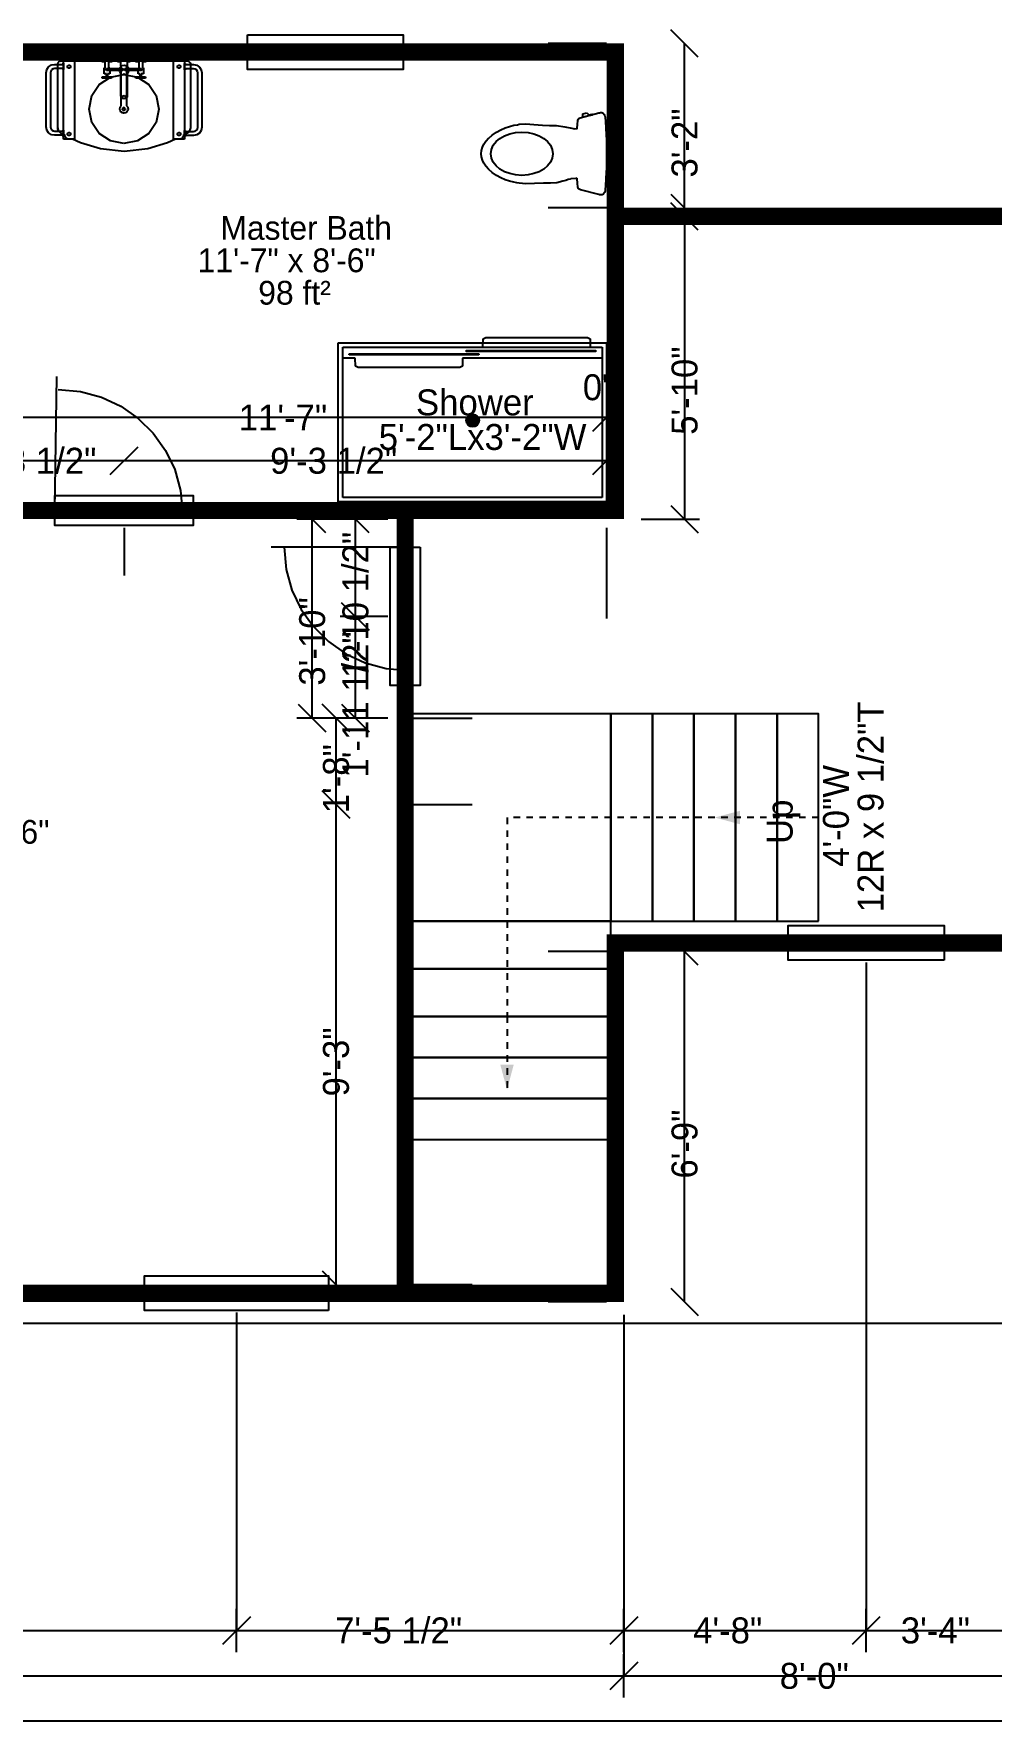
# Model space of a CAD drawing. Header units: inches. Extents: x -657 to 347, y -283 to 352.
# Drawn here: x -407.4 to -186.1, y -278 to 112.2 of the extents above; entities that cross this region are included whole.
import ezdxf

# ---------------------------------------------------------------- set-up
doc = ezdxf.new("R2010")
doc.units = ezdxf.units.IN
doc.header["$LTSCALE"] = 12
doc.header["$MEASUREMENT"] = 0
doc.linetypes.add('DOT', pattern=[0.25, 0.125, -0.125, 0])
doc.layers.add('Punch Layer 1', color=7, linetype='Continuous')

msp = doc.modelspace()

# ---------------------------------------------------------------- linework, layer by layer
at = {"layer": 'Punch Layer 1', "color": 7, "linetype": 'Continuous', "const_width": 4}
for points in [[(-175, -98), (152, -98), (152, -82), (248, -82), (248, 130), (168, 130), (168, 253), (-108, 253), (-108, 70), (-164.7, 70), (-272.99, 70), (-272.99, 107.99), (-558, 107.99), (-558, -179), (-272.99, -179), (-272.99, -98), (-175, -98)], [(-272.99, 70), (-272.99, 2), (-416, 2), (-416, 105.99)], [(-274.99, 21), (-274.99, 21)], [(-321.54, -46), (-321.54, 0)], [(-321.54, -46), (-321.54, -66)], [(-321.54, -66), (-321.54, -177)]]:
    msp.add_lwpolyline(points, dxfattribs=at)
at = {"layer": 'Punch Layer 1', "color": 7, "linetype": 'Continuous'}
for points in [[(-253.8, 106.81), (-260.17, 113.18)], [(-274.99, 109.99), (-288.49, 109.99)], [(-256.99, 72), (-256.99, 109.99)], [(-401.8, 105.3), (-401.71, 105.56)], [(-401.71, 105.56), (-401.57, 105.78)], [(-401.57, 105.78), (-401.34, 105.93)], [(-401.34, 105.93), (-401.11, 105.99)], [(-401.11, 105.99), (-386.48, 105.99)], [(-400.59, 105.41), (-400.48, 105.41)], [(-400.59, 105.17), (-400.59, 105.41)], [(-400.48, 105.99), (-397.94, 105.99)], [(-400.48, 87.89), (-400.48, 105.99)], [(-400.48, 105.41), (-400.48, 103.97)], [(-397.94, 105.99), (-397.94, 87.89)], [(-391.66, 105.72), (-391.66, 105.96)], [(-391.66, 105.96), (-389.22, 105.96)], [(-390.83, 105.72), (-391.66, 105.72)], [(-390.83, 104.4), (-390.83, 105.72)], [(-390.08, 105.72), (-390.08, 104.4)], [(-389.22, 105.72), (-390.08, 105.72)], [(-389.22, 105.96), (-389.22, 105.72)], [(-388.01, 105.75), (-388.01, 105.99)], [(-388.01, 105.99), (-385.08, 105.99)], [(-387.28, 105.75), (-388.01, 105.75)], [(-387.28, 104.79), (-387.28, 105.75)], [(-386.48, 105.99), (-386.48, 105.98)], [(-386.48, 105.98), (-386.47, 105.98)], [(-386.47, 105.98), (-386.47, 105.99)], [(-386.47, 105.99), (-372.13, 105.99)], [(-385.82, 105.75), (-385.82, 104.79)], [(-385.08, 105.75), (-385.82, 105.75)], [(-385.08, 105.99), (-385.08, 105.75)], [(-383.84, 105.72), (-383.84, 105.96)], [(-383.84, 105.96), (-381.4, 105.96)], [(-383.01, 105.72), (-383.84, 105.72)], [(-383.01, 104.4), (-383.01, 105.72)], [(-382.26, 105.72), (-382.26, 104.4)], [(-381.4, 105.72), (-382.26, 105.72)], [(-381.4, 105.96), (-381.4, 105.72)], [(-375.06, 105.99), (-372.52, 105.99)], [(-375.06, 87.89), (-375.06, 105.99)], [(-372.52, 105.99), (-372.52, 87.89)], [(-372.13, 105.99), (-372.05, 105.98)], [(-372.05, 105.98), (-371.86, 105.95)], [(-371.86, 105.95), (-371.61, 105.87)], [(-371.61, 105.87), (-371.4, 105.7)], [(-371.4, 105.7), (-371.25, 105.5)], [(-371.25, 105.5), (-371.17, 105.27)], [(-404.5, 103.24), (-404.35, 103.98)], [(-404.5, 90.69), (-404.5, 103.24)], [(-404.35, 103.98), (-403.93, 104.61)], [(-403.93, 104.61), (-403.29, 105.03)], [(-403.46, 103.61), (-403.52, 103.24)], [(-403.52, 103.24), (-403.52, 90.69)], [(-403.25, 103.93), (-403.46, 103.61)], [(-403.29, 105.03), (-402.55, 105.17)], [(-402.92, 104.14), (-403.25, 103.93)], [(-402.55, 104.21), (-402.92, 104.14)], [(-402.55, 105.17), (-400.59, 105.17)], [(-400.59, 104.21), (-402.55, 104.21)], [(-401.83, 105.11), (-401.8, 105.3)], [(-401.83, 90.47), (-401.83, 105.11)], [(-400.59, 103.97), (-400.59, 104.21)], [(-400.48, 103.97), (-400.59, 103.97)], [(-399.58, 104.64), (-399.55, 104.79)], [(-399.55, 104.5), (-399.58, 104.64)], [(-399.55, 104.79), (-399.52, 104.82)], [(-399.48, 104.39), (-399.55, 104.5)], [(-399.52, 104.82), (-399.48, 104.9)], [(-399.48, 104.9), (-399.43, 104.93)], [(-399.35, 104.3), (-399.48, 104.39)], [(-399.43, 104.93), (-399.35, 104.98)], [(-399.35, 104.98), (-399.21, 105.01)], [(-399.22, 104.27), (-399.35, 104.3)], [(-399.08, 104.3), (-399.22, 104.27)], [(-399.21, 105.01), (-399.08, 104.98)], [(-399.08, 104.98), (-398.96, 104.9)], [(-398.96, 104.39), (-399.08, 104.3)], [(-398.96, 104.9), (-398.88, 104.79)], [(-398.88, 104.5), (-398.96, 104.39)], [(-398.88, 104.79), (-398.85, 104.64)], [(-398.85, 104.64), (-398.88, 104.5)], [(-392.22, 100.47), (-389.66, 102.18)], [(-391.57, 101.94), (-391.57, 102.31)], [(-391.57, 102.31), (-390.59, 102.31)], [(-389.4, 101.94), (-391.57, 101.94)], [(-391.08, 102.95), (-391.08, 104.4)], [(-391.08, 104.4), (-390.83, 104.4)], [(-390.59, 102.95), (-391.08, 102.95)], [(-390.7, 103.97), (-390.69, 104.06)], [(-390.69, 103.87), (-390.7, 103.97)], [(-390.69, 104.06), (-390.62, 104.14)], [(-390.56, 103.74), (-390.69, 103.87)], [(-390.62, 104.14), (-390.56, 104.19)], [(-390.59, 102.31), (-390.59, 102.95)], [(-390.56, 104.19), (-390.46, 104.21)], [(-390.46, 103.73), (-390.56, 103.74)], [(-390.46, 104.21), (-388.15, 104.21)], [(-388.15, 103.73), (-390.46, 103.73)], [(-389.82, 102.95), (-390.34, 102.95)], [(-390.34, 102.95), (-390.34, 102.31)], [(-390.34, 102.31), (-389.4, 102.31)], [(-390.08, 104.4), (-389.82, 104.4)], [(-389.82, 104.4), (-389.82, 102.95)], [(-389.66, 102.18), (-386.52, 102.81)], [(-389.4, 102.31), (-389.4, 101.94)], [(-388.15, 104.21), (-388.15, 103.73)], [(-388.13, 104.21), (-386.91, 104.21)], [(-388.13, 103.73), (-388.13, 104.21)], [(-386.91, 103.73), (-388.13, 103.73)], [(-387.59, 103.92), (-387.51, 104.34)], [(-387.51, 103.5), (-387.59, 103.92)], [(-387.51, 104.34), (-387.27, 104.69)], [(-387.27, 103.15), (-387.51, 103.5)], [(-387.15, 104.79), (-387.28, 104.79)], [(-387.27, 104.69), (-386.92, 104.92)], [(-387.23, 103.12), (-387.27, 103.15)], [(-387.23, 97.9), (-387.23, 103.12)], [(-387.15, 95.58), (-387.15, 104.79)], [(-386.92, 104.92), (-386.5, 105)], [(-386.91, 104.21), (-386.81, 104.19)], [(-386.81, 103.74), (-386.91, 103.73)], [(-386.81, 104.19), (-386.74, 104.14)], [(-386.68, 103.87), (-386.81, 103.74)], [(-386.74, 104.14), (-386.68, 104.06)], [(-386.68, 104.06), (-386.66, 103.97)], [(-386.66, 103.97), (-386.68, 103.87)], [(-386.63, 102.95), (-386.47, 102.95)], [(-386.63, 102.9), (-386.63, 102.95)], [(-386.47, 102.9), (-386.63, 102.9)], [(-386.53, 102.95), (-386.39, 102.95)], [(-386.53, 102.9), (-386.53, 102.95)], [(-386.39, 102.9), (-386.53, 102.9)], [(-386.52, 102.81), (-383.37, 102.18)], [(-386.5, 105), (-386.06, 104.92)], [(-386.47, 102.95), (-386.47, 102.9)], [(-386.43, 103.95), (-386.42, 104.05)], [(-386.42, 103.85), (-386.43, 103.95)], [(-386.42, 104.05), (-386.35, 104.13)], [(-386.29, 103.73), (-386.42, 103.85)], [(-386.39, 102.95), (-386.39, 102.9)], [(-386.35, 104.13), (-386.29, 104.18)], [(-386.29, 104.18), (-386.19, 104.19)], [(-386.19, 103.71), (-386.29, 103.73)], [(-386.19, 104.19), (-382.64, 104.19)], [(-382.64, 103.71), (-386.19, 103.71)], [(-386.06, 104.92), (-385.72, 104.69)], [(-385.82, 104.79), (-385.93, 104.79)], [(-385.93, 104.79), (-385.93, 95.6)], [(-385.72, 103.15), (-385.77, 103.11)], [(-385.77, 103.11), (-385.77, 97.9)], [(-385.72, 104.69), (-385.47, 104.34)], [(-385.47, 103.5), (-385.72, 103.15)], [(-385.47, 104.34), (-385.39, 103.92)], [(-385.39, 103.92), (-385.47, 103.5)], [(-383.75, 101.94), (-383.75, 102.31)], [(-383.75, 102.31), (-382.77, 102.31)], [(-381.58, 101.94), (-383.75, 101.94)], [(-383.37, 102.18), (-380.81, 100.47)], [(-383.26, 102.95), (-383.26, 104.4)], [(-383.26, 104.4), (-383.01, 104.4)], [(-382.77, 102.95), (-383.26, 102.95)], [(-382.77, 102.31), (-382.77, 102.95)], [(-382.64, 104.19), (-382.54, 104.18)], [(-382.54, 103.73), (-382.64, 103.71)], [(-382.54, 104.18), (-382.48, 104.13)], [(-382.41, 103.85), (-382.54, 103.73)], [(-382, 102.95), (-382.53, 102.95)], [(-382.53, 102.95), (-382.53, 102.31)], [(-382.53, 102.31), (-381.58, 102.31)], [(-382.48, 104.13), (-382.41, 104.05)], [(-382.41, 104.05), (-382.4, 103.95)], [(-382.4, 103.95), (-382.41, 103.85)], [(-382.26, 104.4), (-382, 104.4)], [(-382, 104.4), (-382, 102.95)], [(-381.58, 102.31), (-381.58, 101.94)], [(-374.17, 104.64), (-374.14, 104.79)], [(-374.14, 104.5), (-374.17, 104.64)], [(-374.14, 104.79), (-374.11, 104.82)], [(-374.07, 104.39), (-374.14, 104.5)], [(-374.11, 104.82), (-374.07, 104.9)], [(-374.07, 104.9), (-374.02, 104.93)], [(-373.94, 104.3), (-374.07, 104.39)], [(-374.02, 104.93), (-373.94, 104.98)], [(-373.94, 104.98), (-373.79, 105.01)], [(-373.81, 104.27), (-373.94, 104.3)], [(-373.66, 104.3), (-373.81, 104.27)], [(-373.79, 105.01), (-373.66, 104.98)], [(-373.66, 104.98), (-373.53, 104.9)], [(-373.55, 104.39), (-373.66, 104.3)], [(-373.54, 104.4), (-373.55, 104.39)], [(-373.53, 104.4), (-373.54, 104.4)], [(-373.53, 104.9), (-373.47, 104.79)], [(-373.51, 104.43), (-373.53, 104.4)], [(-373.47, 104.5), (-373.51, 104.43)], [(-373.47, 104.79), (-373.44, 104.64)], [(-373.44, 104.64), (-373.47, 104.5)], [(-372.54, 103.9), (-372.54, 105.35)], [(-372.54, 105.35), (-372.41, 105.35)], [(-372.41, 103.9), (-372.54, 103.9)], [(-372.41, 105.35), (-372.41, 105.11)], [(-372.41, 105.11), (-370.45, 105.11)], [(-370.45, 104.14), (-372.41, 104.14)], [(-372.41, 104.14), (-372.41, 103.9)], [(-371.17, 105.27), (-371.16, 105.09)], [(-371.16, 105.09), (-371.16, 90.53)], [(-370.45, 105.11), (-369.71, 104.96)], [(-370.08, 104.08), (-370.45, 104.14)], [(-369.75, 103.87), (-370.08, 104.08)], [(-369.54, 103.55), (-369.75, 103.87)], [(-369.71, 104.96), (-369.07, 104.55)], [(-369.48, 103.18), (-369.54, 103.55)], [(-369.48, 90.63), (-369.48, 103.18)], [(-369.07, 104.55), (-368.65, 103.92)], [(-368.65, 103.92), (-368.5, 103.18)], [(-368.5, 103.18), (-368.5, 90.63)], [(-394.58, 94.84), (-393.94, 97.93)], [(-393.94, 97.93), (-392.22, 100.47)], [(-387.17, 97.61), (-387.23, 97.9)], [(-387, 97.39), (-387.17, 97.61)], [(-386.99, 97.59), (-386.94, 97.72)], [(-386.94, 97.47), (-386.99, 97.59)], [(-386.94, 97.72), (-386.84, 97.84)], [(-386.84, 97.84), (-386.68, 97.9)], [(-386.68, 97.9), (-386.5, 97.93)], [(-386.5, 97.93), (-386.3, 97.9)], [(-386.3, 97.9), (-386.14, 97.84)], [(-386.14, 97.84), (-386.04, 97.72)], [(-386.04, 97.72), (-386.01, 97.59)], [(-386.01, 97.59), (-386.04, 97.47)], [(-385.82, 97.61), (-385.98, 97.39)], [(-385.77, 97.9), (-385.82, 97.61)], [(-380.81, 100.47), (-379.09, 97.93)], [(-379.09, 97.93), (-378.45, 94.84)], [(-393.94, 91.74), (-394.58, 94.84)], [(-387.51, 94.84), (-387.43, 95.23)], [(-387.43, 94.47), (-387.51, 94.84)], [(-387.43, 95.23), (-387.22, 95.53)], [(-387.35, 94.36), (-387.43, 94.47)], [(-387.22, 94.15), (-387.35, 94.36)], [(-387.22, 95.53), (-387.15, 95.58)], [(-386.89, 93.94), (-387.22, 94.15)], [(-386.78, 97.24), (-387, 97.39)], [(-386.96, 94.76), (-386.96, 94.89)], [(-386.96, 94.89), (-386.6, 94.89)], [(-386.6, 94.76), (-386.96, 94.76)], [(-386.84, 97.35), (-386.94, 97.47)], [(-386.6, 93.89), (-386.89, 93.94)], [(-386.68, 97.27), (-386.84, 97.35)], [(-386.5, 97.18), (-386.78, 97.24)], [(-386.5, 97.26), (-386.68, 97.27)], [(-386.6, 95.23), (-386.47, 95.23)], [(-386.6, 94.89), (-386.6, 95.23)], [(-386.6, 94.41), (-386.6, 94.76)], [(-386.47, 94.41), (-386.6, 94.41)], [(-386.53, 93.88), (-386.6, 93.89)], [(-386.52, 93.88), (-386.53, 93.88)], [(-386.53, 93.88), (-386.53, 93.88)], [(-386.14, 93.94), (-386.52, 93.88)], [(-386.3, 97.27), (-386.5, 97.26)], [(-386.21, 97.24), (-386.5, 97.18)], [(-386.47, 95.23), (-386.47, 94.89)], [(-386.47, 94.89), (-386.13, 94.89)], [(-386.13, 94.76), (-386.47, 94.76)], [(-386.47, 94.76), (-386.47, 94.41)], [(-386.14, 97.35), (-386.3, 97.27)], [(-385.98, 97.39), (-386.21, 97.24)], [(-386.04, 97.47), (-386.14, 97.35)], [(-385.83, 94.15), (-386.14, 93.94)], [(-386.13, 94.89), (-386.13, 94.76)], [(-385.93, 95.6), (-385.83, 95.53)], [(-385.83, 95.53), (-385.62, 95.23)], [(-385.62, 94.46), (-385.83, 94.15)], [(-385.62, 95.23), (-385.61, 95.16)], [(-385.54, 94.84), (-385.62, 94.46)], [(-385.61, 95.16), (-385.54, 94.84)], [(-378.45, 94.84), (-379.09, 91.74)], [(-281.1, 92.83), (-276.75, 93.92)], [(-280.45, 93.76), (-279.54, 93.98)], [(-280.45, 92.93), (-280.45, 93.76)], [(-279.54, 93.98), (-279.12, 93.46)], [(-279.12, 93.46), (-278.31, 93.66)], [(-278.31, 93.66), (-278.21, 93.68)], [(-278.21, 93.68), (-278.16, 93.69)], [(-278.16, 93.69), (-278.16, 93.48)], [(-276.75, 93.92), (-276.65, 93.95)], [(-276.65, 93.95), (-276.4, 94)], [(-276.4, 94), (-276.06, 94)], [(-276.06, 94), (-275.76, 93.87)], [(-275.76, 93.87), (-275.52, 93.58)], [(-404.35, 89.95), (-404.5, 90.69)], [(-403.93, 89.32), (-404.35, 89.95)], [(-403.52, 90.69), (-403.46, 90.32)], [(-403.46, 90.32), (-403.25, 90.01)], [(-403.25, 90.01), (-402.92, 89.81)], [(-402.92, 89.81), (-402.55, 89.73)], [(-401.8, 90.27), (-401.83, 90.47)], [(-401.83, 90.47), (-401.8, 90.29)], [(-401.8, 90.27), (-401.83, 90.47)], [(-401.8, 90.29), (-401.71, 90.01)], [(-401.71, 90.01), (-401.8, 90.27)], [(-401.71, 90.01), (-401.8, 90.27)], [(-401.55, 89.74), (-401.71, 90.01)], [(-400.59, 89.73), (-400.59, 89.97)], [(-400.59, 89.97), (-400.48, 89.97)], [(-400.48, 89.97), (-400.48, 88.52)], [(-392.22, 89.21), (-393.94, 91.74)], [(-379.09, 91.74), (-380.81, 89.21)], [(-372.54, 88.45), (-372.54, 89.9)], [(-372.54, 89.9), (-372.41, 89.9)], [(-372.41, 89.9), (-372.41, 89.66)], [(-371.29, 90.01), (-371.43, 89.74)], [(-371.2, 90.27), (-371.29, 90.01)], [(-371.17, 90.47), (-371.2, 90.27)], [(-371.16, 90.53), (-371.17, 90.47)], [(-370.08, 89.74), (-369.75, 89.95)], [(-369.75, 89.95), (-369.54, 90.26)], [(-369.54, 90.26), (-369.48, 90.63)], [(-368.65, 89.89), (-369.07, 89.26)], [(-368.5, 90.63), (-368.65, 89.89)], [(-300.44, 89.47), (-299.41, 90.05)], [(-299.41, 90.05), (-298.42, 90.49)], [(-298.42, 90.49), (-297.45, 90.82)], [(-297.45, 90.82), (-296.42, 91.08)], [(-296.42, 91.08), (-295.61, 91.2)], [(-295.61, 91.2), (-295.23, 91.3)], [(-295.23, 91.3), (-293.69, 91.42)], [(-293.69, 91.42), (-291.79, 91.27)], [(-291.79, 91.27), (-289.84, 91.08)], [(-289.84, 91.08), (-288.22, 91.06)], [(-288.22, 91.06), (-286.56, 91.03)], [(-286.56, 91.03), (-284.63, 90.75)], [(-284.63, 90.75), (-283.03, 90.44)], [(-283.03, 90.44), (-282.4, 90.29)], [(-282.4, 90.29), (-282.36, 90.3)], [(-282.36, 90.3), (-281.82, 90.22)], [(-281.82, 90.22), (-281.74, 91.4)], [(-281.74, 91.4), (-281.67, 92)], [(-281.67, 92.07), (-281.64, 92.2)], [(-281.67, 92), (-281.67, 92.07)], [(-281.64, 92.2), (-281.57, 92.38)], [(-281.57, 92.38), (-281.49, 92.54)], [(-281.49, 92.54), (-281.35, 92.68)], [(-281.35, 92.68), (-281.24, 92.77)], [(-281.24, 92.77), (-281.1, 92.83)], [(-279.12, 93.25), (-280.45, 92.93)], [(-278.3, 93.45), (-279.12, 93.25)], [(-278.21, 93.48), (-278.3, 93.45)], [(-278.16, 93.48), (-278.21, 93.48)], [(-275.52, 93.58), (-275.39, 93.24)], [(-275.39, 93.24), (-275.34, 92.94)], [(-275.34, 92.94), (-275.32, 92.81)], [(-275.32, 92.81), (-275.27, 92.13)], [(-275.27, 92.13), (-275.15, 90.3)], [(-275.15, 90.3), (-275.04, 87.63)], [(-403.29, 88.9), (-403.93, 89.32)], [(-402.55, 88.76), (-403.29, 88.9)], [(-402.55, 89.73), (-400.59, 89.73)], [(-400.59, 88.76), (-402.55, 88.76)], [(-401.34, 89.47), (-401.55, 89.74)], [(-401.11, 89.27), (-401.34, 89.47)], [(-400.93, 89.13), (-401.11, 89.27)], [(-400.85, 89.08), (-400.93, 89.13)], [(-400.11, 88.68), (-400.85, 89.08)], [(-400.59, 88.52), (-400.59, 88.76)], [(-400.48, 88.52), (-400.59, 88.52)], [(-397.94, 87.89), (-400.48, 87.89)], [(-400.09, 88.57), (-400.11, 88.68)], [(-400, 88.33), (-400.09, 88.57)], [(-399.84, 88.1), (-400, 88.33)], [(-399.63, 87.96), (-399.84, 88.1)], [(-399.4, 87.89), (-399.63, 87.96)], [(-399.58, 89.05), (-399.55, 89.19)], [(-399.55, 88.9), (-399.58, 89.05)], [(-399.55, 89.19), (-399.52, 89.23)], [(-399.48, 88.79), (-399.55, 88.9)], [(-399.52, 89.23), (-399.48, 89.31)], [(-399.48, 89.31), (-399.43, 89.33)], [(-399.35, 88.71), (-399.48, 88.79)], [(-399.43, 89.33), (-399.35, 89.39)], [(-399.22, 87.87), (-399.4, 87.89)], [(-399.35, 89.39), (-399.21, 89.42)], [(-399.22, 88.68), (-399.35, 88.71)], [(-399.08, 88.71), (-399.22, 88.68)], [(-398.4, 87.87), (-399.22, 87.87)], [(-399.21, 89.42), (-399.08, 89.39)], [(-399.08, 89.39), (-398.96, 89.31)], [(-398.96, 88.79), (-399.08, 88.71)], [(-398.96, 89.31), (-398.88, 89.19)], [(-398.88, 88.9), (-398.96, 88.79)], [(-398.88, 89.19), (-398.85, 89.05)], [(-398.85, 89.05), (-398.88, 88.9)], [(-396.55, 87.04), (-398.4, 87.87)], [(-391.97, 85.64), (-396.55, 87.04)], [(-389.66, 87.5), (-392.22, 89.21)], [(-386.52, 86.88), (-389.66, 87.5)], [(-383.37, 87.5), (-386.52, 86.88)], [(-380.81, 89.21), (-383.37, 87.5)], [(-376.45, 87.04), (-381.01, 85.64)], [(-374.59, 87.87), (-376.45, 87.04)], [(-372.52, 87.89), (-375.06, 87.89)], [(-373.78, 87.87), (-374.59, 87.87)], [(-374.17, 89.05), (-374.14, 89.19)], [(-374.14, 88.9), (-374.17, 89.05)], [(-374.14, 89.19), (-374.11, 89.23)], [(-374.07, 88.79), (-374.14, 88.9)], [(-374.11, 89.23), (-374.07, 89.31)], [(-374.07, 89.31), (-374.02, 89.33)], [(-373.94, 88.71), (-374.07, 88.79)], [(-374.02, 89.33), (-373.94, 89.39)], [(-373.94, 89.39), (-373.79, 89.42)], [(-373.81, 88.68), (-373.94, 88.71)], [(-373.66, 88.71), (-373.81, 88.68)], [(-373.79, 89.42), (-373.66, 89.39)], [(-373.57, 87.89), (-373.78, 87.87)], [(-373.66, 89.39), (-373.55, 89.31)], [(-373.55, 88.79), (-373.66, 88.71)], [(-373.32, 87.97), (-373.57, 87.89)], [(-373.55, 89.31), (-373.47, 89.19)], [(-373.47, 88.9), (-373.55, 88.79)], [(-373.47, 89.19), (-373.44, 89.05)], [(-373.44, 89.05), (-373.47, 88.9)], [(-373.09, 88.12), (-373.32, 87.97)], [(-372.95, 88.34), (-373.09, 88.12)], [(-372.88, 88.57), (-372.95, 88.34)], [(-372.87, 88.69), (-372.88, 88.57)], [(-372.13, 89.1), (-372.87, 88.69)], [(-372.41, 88.45), (-372.54, 88.45)], [(-372.41, 89.66), (-370.45, 89.66)], [(-370.45, 88.7), (-372.41, 88.7)], [(-372.41, 88.7), (-372.41, 88.45)], [(-372.07, 89.15), (-372.13, 89.1)], [(-371.89, 89.27), (-372.07, 89.15)], [(-371.64, 89.47), (-371.89, 89.27)], [(-371.43, 89.74), (-371.64, 89.47)], [(-370.45, 89.66), (-370.08, 89.74)], [(-369.71, 88.84), (-370.45, 88.7)], [(-369.07, 89.26), (-369.71, 88.84)], [(-303.92, 85.23), (-303.7, 85.98)], [(-303.7, 85.98), (-303.36, 86.71)], [(-303.36, 86.71), (-302.89, 87.39)], [(-302.89, 87.39), (-302.79, 87.49)], [(-302.79, 87.49), (-302.25, 88.07)], [(-302.25, 88.07), (-302.22, 88.1)], [(-302.22, 88.1), (-302.2, 88.12)], [(-302.2, 88.12), (-301.4, 88.82)], [(-301.61, 85.51), (-301.19, 86.45)], [(-301.4, 88.82), (-300.44, 89.47)], [(-301.19, 86.45), (-300.53, 87.3)], [(-300.53, 87.3), (-299.65, 88.04)], [(-299.65, 88.04), (-298.59, 88.65)], [(-298.59, 88.65), (-297.38, 89.11)], [(-297.38, 89.11), (-296.03, 89.4)], [(-296.03, 89.4), (-294.59, 89.5)], [(-294.59, 89.5), (-293.14, 89.4)], [(-293.14, 89.4), (-291.8, 89.11)], [(-291.8, 89.11), (-290.58, 88.65)], [(-290.58, 88.65), (-289.52, 88.04)], [(-289.52, 88.04), (-288.65, 87.3)], [(-288.65, 87.3), (-287.99, 86.45)], [(-287.99, 86.45), (-287.57, 85.51)], [(-275.04, 87.63), (-274.99, 84.48)], [(-386.48, 84.99), (-391.97, 85.64)], [(-381.01, 85.64), (-386.48, 84.99)], [(-303.99, 84.48), (-303.92, 85.23)], [(-303.92, 83.75), (-303.99, 84.48)], [(-303.7, 82.99), (-303.92, 83.75)], [(-303.36, 82.28), (-303.7, 82.99)], [(-302.89, 81.59), (-303.36, 82.28)], [(-301.75, 84.5), (-301.61, 85.51)], [(-301.61, 83.49), (-301.75, 84.5)], [(-301.19, 82.55), (-301.61, 83.49)], [(-300.53, 81.7), (-301.19, 82.55)], [(-287.99, 82.55), (-288.65, 81.7)], [(-287.57, 83.49), (-287.99, 82.55)], [(-287.57, 85.51), (-287.42, 84.5)], [(-287.42, 84.5), (-287.57, 83.49)], [(-274.99, 84.48), (-275.04, 81.35)], [(-302.84, 81.53), (-302.89, 81.59)], [(-302.27, 80.93), (-302.84, 81.53)], [(-302.2, 80.85), (-302.27, 80.93)], [(-301.4, 80.16), (-302.2, 80.85)], [(-300.44, 79.5), (-301.4, 80.16)], [(-299.65, 80.96), (-300.53, 81.7)], [(-299.41, 78.91), (-300.44, 79.5)], [(-298.59, 80.35), (-299.65, 80.96)], [(-298.42, 78.48), (-299.41, 78.91)], [(-297.38, 79.89), (-298.59, 80.35)], [(-297.45, 78.15), (-298.42, 78.48)], [(-296.42, 77.91), (-297.45, 78.15)], [(-296.03, 79.59), (-297.38, 79.89)], [(-294.59, 79.49), (-296.03, 79.59)], [(-293.14, 79.59), (-294.59, 79.49)], [(-291.8, 79.89), (-293.14, 79.59)], [(-290.58, 80.35), (-291.8, 79.89)], [(-289.52, 80.96), (-290.58, 80.35)], [(-288.65, 81.7), (-289.52, 80.96)], [(-285.08, 78.12), (-286.51, 77.76)], [(-284.44, 78.31), (-285.08, 78.12)], [(-283.84, 78.53), (-284.44, 78.31)], [(-283.37, 78.65), (-283.84, 78.53)], [(-283.23, 78.69), (-283.37, 78.65)], [(-282.06, 78.8), (-283.23, 78.69)], [(-281.83, 78.81), (-282.06, 78.8)], [(-282.06, 78.8), (-282.06, 78.8)], [(-281.74, 77.55), (-281.83, 78.81)], [(-275.15, 78.75), (-275.25, 76.96)], [(-275.04, 81.35), (-275.15, 78.75)], [(-295.7, 77.79), (-296.42, 77.91)], [(-295.23, 77.66), (-295.7, 77.79)], [(-293.64, 77.53), (-295.23, 77.66)], [(-291.64, 77.6), (-293.64, 77.53)], [(-289.6, 77.73), (-291.64, 77.6)], [(-287.94, 77.7), (-289.6, 77.73)], [(-286.51, 77.76), (-287.94, 77.7)], [(-281.67, 76.93), (-281.74, 77.55)], [(-281.67, 76.88), (-281.67, 76.93)], [(-281.64, 76.75), (-281.67, 76.88)], [(-281.59, 76.59), (-281.64, 76.75)], [(-281.47, 76.41), (-281.59, 76.59)], [(-281.32, 76.27), (-281.47, 76.41)], [(-281.17, 76.19), (-281.32, 76.27)], [(-281.05, 76.14), (-281.17, 76.19)], [(-281, 76.12), (-281.05, 76.14)], [(-276.77, 75.06), (-281, 76.12)], [(-276.65, 75.03), (-276.77, 75.06)], [(-276.38, 75), (-276.65, 75.03)], [(-276.03, 75.03), (-276.38, 75)], [(-275.71, 75.21), (-276.03, 75.03)], [(-275.47, 75.52), (-275.71, 75.21)], [(-275.35, 75.88), (-275.47, 75.52)], [(-275.32, 76.19), (-275.35, 75.88)], [(-275.3, 76.32), (-275.32, 76.19)], [(-275.25, 76.96), (-275.3, 76.32)], [(-260.17, 75.18), (-253.8, 68.82)], [(-274.99, 72), (-288.49, 72)], [(-253.8, 66.82), (-260.17, 73.18)], [(-266.99, 70), (-253.49, 70)], [(-256.99, 70), (-256.99, 0)], [(-336.99, 4), (-336.99, 40.74)], [(-336.99, 40.74), (-274.99, 40.74)], [(-335.98, 37.26), (-335.98, 39.75)], [(-335.98, 39.75), (-303.56, 39.75)], [(-335.98, 4.99), (-335.98, 39.75)], [(-335.98, 39.75), (-275.99, 39.75)], [(-303.56, 39.75), (-303.51, 41.67)], [(-303.51, 41.67), (-302.89, 42)], [(-302.89, 42), (-279.44, 42)], [(-279.44, 42), (-278.82, 41.67)], [(-278.82, 41.67), (-278.78, 39.75)], [(-278.78, 39.75), (-275.99, 39.75)], [(-275.99, 39.75), (-275.99, 37.26)], [(-275.99, 39.75), (-275.99, 4.99)], [(-274.99, 40.74), (-274.99, 4)], [(-333.06, 37.26), (-335.98, 37.26)], [(-334.47, 38.01), (-334.47, 38.26)], [(-334.47, 38.26), (-304.48, 38.26)], [(-304.48, 38.01), (-334.47, 38.01)], [(-333.02, 35.38), (-333.06, 37.26)], [(-332.4, 35.05), (-333.02, 35.38)], [(-308.29, 35.38), (-308.91, 35.05)], [(-308.26, 37.26), (-308.29, 35.38)], [(-275.99, 37.26), (-308.26, 37.26)], [(-307.46, 38.75), (-307.46, 39)], [(-307.46, 39), (-277.47, 39)], [(-277.47, 38.75), (-307.46, 38.75)], [(-304.48, 38.26), (-304.48, 38.01)], [(-277.47, 39), (-277.47, 38.75)], [(-401.75, 30), (-396.58, 29.54), (-391.72, 28.22), (-387.24, 26.11), (-383.23, 23.3), (-379.76, 19.86), (-376.93, 15.88), (-374.8, 11.44), (-373.46, 6.62), (-373, 1.5), (-370.5, 2), (-402.5, 2), (-402, 33)], [(-308.91, 35.05), (-332.4, 35.05)], [(-274.99, 23.5), (-414, 23.5)], [(-307.31, 23.37), (-306.99, 23.84)], [(-307.04, 23.26), (-306.78, 23.62)], [(-306.99, 23.84), (-306.51, 24.15)], [(-306.78, 23.62), (-306.39, 23.89)], [(-306.51, 24.15), (-305.94, 24.28)], [(-306.51, 23.42), (-306.49, 23.44)], [(-306.51, 23.34), (-306.51, 23.42)], [(-306.49, 23.44), (-306.43, 23.47)], [(-306.43, 23.47), (-306.36, 23.44)], [(-306.39, 23.89), (-305.94, 23.99)], [(-306.36, 23.44), (-306.34, 23.42)], [(-306.34, 23.42), (-306.33, 23.37)], [(-306.24, 23.54), (-306.23, 23.57)], [(-306.24, 23.47), (-306.24, 23.54)], [(-306.23, 23.44), (-306.24, 23.47)], [(-306.23, 23.57), (-306.19, 23.59)], [(-306.19, 23.42), (-306.23, 23.44)], [(-306.19, 23.59), (-306.13, 23.59)], [(-306.13, 23.42), (-306.19, 23.42)], [(-306.13, 23.59), (-306.09, 23.57)], [(-306.09, 23.44), (-306.13, 23.42)], [(-306.09, 23.57), (-306.08, 23.54)], [(-306.08, 23.47), (-306.09, 23.44)], [(-306.08, 23.54), (-306.08, 23.47)], [(-305.98, 23.55), (-305.96, 23.59)], [(-305.98, 23.49), (-305.98, 23.55)], [(-305.96, 23.47), (-305.98, 23.49)], [(-305.96, 23.59), (-305.94, 23.6)], [(-305.94, 23.44), (-305.96, 23.47)], [(-305.94, 24.28), (-305.36, 24.15)], [(-305.94, 23.99), (-305.48, 23.89)], [(-305.94, 23.6), (-305.91, 23.62)], [(-305.86, 23.44), (-305.94, 23.44)], [(-305.91, 23.62), (-305.86, 23.6)], [(-305.86, 23.6), (-305.84, 23.59)], [(-305.84, 23.47), (-305.86, 23.44)], [(-305.84, 23.59), (-305.81, 23.52)], [(-305.83, 23.49), (-305.84, 23.47)], [(-305.81, 23.52), (-305.83, 23.49)], [(-305.73, 23.47), (-305.71, 23.52)], [(-305.71, 23.44), (-305.73, 23.47)], [(-305.71, 23.52), (-305.69, 23.54)], [(-305.66, 23.39), (-305.71, 23.44)], [(-305.69, 23.54), (-305.63, 23.57)], [(-305.63, 23.57), (-305.56, 23.54)], [(-305.54, 23.44), (-305.59, 23.39)], [(-305.56, 23.54), (-305.54, 23.52)], [(-305.54, 23.52), (-305.54, 23.44)], [(-305.48, 23.89), (-305.09, 23.62)], [(-305.36, 24.15), (-304.89, 23.84)], [(-305.09, 23.62), (-304.84, 23.26)], [(-304.89, 23.84), (-304.56, 23.37)], [(-278.17, 20.32), (-271.8, 26.68)], [(-307.43, 22.81), (-307.31, 23.37)], [(-307.31, 22.23), (-307.43, 22.81)], [(-306.99, 21.75), (-307.31, 22.23)], [(-307.13, 22.81), (-307.04, 23.26)], [(-307.04, 22.35), (-307.13, 22.81)], [(-306.78, 21.97), (-307.04, 22.35)], [(-306.51, 21.44), (-306.99, 21.75)], [(-306.79, 23.01), (-306.78, 23.04)], [(-306.79, 22.96), (-306.79, 23.01)], [(-306.78, 22.93), (-306.79, 22.96)], [(-306.79, 22.74), (-306.74, 22.79)], [(-306.79, 22.66), (-306.79, 22.74)], [(-306.78, 22.64), (-306.79, 22.66)], [(-306.78, 23.04), (-306.74, 23.06)], [(-306.71, 22.89), (-306.78, 22.93)], [(-306.71, 22.61), (-306.78, 22.64)], [(-306.39, 21.7), (-306.78, 21.97)], [(-306.74, 23.06), (-306.68, 23.06)], [(-306.74, 22.79), (-306.68, 22.79)], [(-306.64, 22.93), (-306.71, 22.89)], [(-306.64, 22.64), (-306.71, 22.61)], [(-306.69, 23.19), (-306.66, 23.26)], [(-306.66, 23.12), (-306.69, 23.19)], [(-306.69, 22.51), (-306.68, 22.54)], [(-306.69, 22.45), (-306.69, 22.51)], [(-306.68, 22.41), (-306.69, 22.45)], [(-306.68, 23.06), (-306.64, 23.04)], [(-306.68, 22.79), (-306.63, 22.74)], [(-306.68, 22.54), (-306.61, 22.58)], [(-306.64, 22.4), (-306.68, 22.41)], [(-306.66, 23.26), (-306.63, 23.27)], [(-306.63, 23.11), (-306.66, 23.12)], [(-306.64, 23.04), (-306.63, 23.01)], [(-306.61, 22.99), (-306.64, 22.93)], [(-306.63, 22.66), (-306.64, 22.64)], [(-306.58, 22.4), (-306.64, 22.4)], [(-306.63, 23.27), (-306.56, 23.27)], [(-306.56, 23.11), (-306.63, 23.11)], [(-306.63, 23.01), (-306.61, 22.99)], [(-306.63, 22.74), (-306.61, 22.71)], [(-306.61, 22.71), (-306.63, 22.66)], [(-306.61, 22.58), (-306.54, 22.54)], [(-306.54, 22.41), (-306.58, 22.4)], [(-306.56, 23.27), (-306.53, 23.26)], [(-306.53, 23.12), (-306.56, 23.11)], [(-306.54, 22.91), (-306.54, 22.99)], [(-306.54, 22.99), (-306.53, 22.99)], [(-306.53, 22.89), (-306.54, 22.91)], [(-306.54, 22.54), (-306.53, 22.51)], [(-306.53, 22.45), (-306.54, 22.41)], [(-306.54, 22.2), (-306.51, 22.26)], [(-306.51, 22.13), (-306.54, 22.2)], [(-306.53, 23.26), (-306.51, 23.22)], [(-306.51, 23.16), (-306.53, 23.12)], [(-306.53, 22.99), (-306.49, 23.02)], [(-306.46, 22.86), (-306.53, 22.89)], [(-306.53, 22.71), (-306.51, 22.74)], [(-306.51, 22.66), (-306.53, 22.71)], [(-306.53, 22.51), (-306.53, 22.45)], [(-306.46, 23.29), (-306.51, 23.34)], [(-306.51, 23.22), (-306.51, 23.16)], [(-306.51, 22.74), (-306.49, 22.76)], [(-306.48, 22.63), (-306.51, 22.66)], [(-306.51, 22.26), (-306.48, 22.28)], [(-306.48, 22.11), (-306.51, 22.13)], [(-305.94, 21.32), (-306.51, 21.44)], [(-306.49, 23.02), (-306.43, 23.02)], [(-306.49, 22.76), (-306.48, 22.79)], [(-306.48, 22.79), (-306.39, 22.79)], [(-306.43, 22.61), (-306.48, 22.63)], [(-306.48, 22.28), (-306.41, 22.28)], [(-306.41, 22.11), (-306.48, 22.11)], [(-306.39, 23.29), (-306.46, 23.29)], [(-306.39, 22.89), (-306.46, 22.86)], [(-306.44, 22.43), (-306.41, 22.49)], [(-306.41, 22.36), (-306.44, 22.43)], [(-306.43, 23.02), (-306.39, 22.99)], [(-306.39, 22.63), (-306.43, 22.61)], [(-306.41, 22.49), (-306.34, 22.53)], [(-306.38, 22.35), (-306.41, 22.36)], [(-306.41, 22.28), (-306.38, 22.26)], [(-306.38, 22.13), (-306.41, 22.11)], [(-306.34, 23.34), (-306.39, 23.29)], [(-306.39, 23.16), (-306.36, 23.22)], [(-306.36, 23.09), (-306.39, 23.16)], [(-306.39, 22.99), (-306.38, 22.99)], [(-306.38, 22.91), (-306.39, 22.89)], [(-306.39, 22.79), (-306.38, 22.76)], [(-306.38, 22.64), (-306.39, 22.63)], [(-305.94, 21.62), (-306.39, 21.7)], [(-306.38, 22.99), (-306.38, 22.91)], [(-306.38, 22.76), (-306.34, 22.74)], [(-306.34, 22.66), (-306.38, 22.64)], [(-306.31, 22.35), (-306.38, 22.35)], [(-306.38, 22.26), (-306.36, 22.23)], [(-306.36, 22.16), (-306.38, 22.13)], [(-306.36, 23.22), (-306.33, 23.24)], [(-306.33, 23.07), (-306.36, 23.09)], [(-306.36, 22.23), (-306.36, 22.16)], [(-306.33, 23.37), (-306.34, 23.34)], [(-306.34, 22.74), (-306.34, 22.66)], [(-306.34, 22.53), (-306.28, 22.49)], [(-306.33, 23.24), (-306.26, 23.24)], [(-306.26, 23.07), (-306.33, 23.07)], [(-306.28, 22.36), (-306.31, 22.35)], [(-306.29, 22.91), (-306.26, 22.98)], [(-306.26, 22.84), (-306.29, 22.91)], [(-306.29, 22.06), (-306.28, 22.11)], [(-306.28, 22.03), (-306.29, 22.06)], [(-306.28, 22.63), (-306.24, 22.69)], [(-306.24, 22.56), (-306.28, 22.63)], [(-306.28, 22.49), (-306.26, 22.46)], [(-306.26, 22.4), (-306.28, 22.36)], [(-306.28, 22.11), (-306.26, 22.13)], [(-306.26, 22.01), (-306.28, 22.03)], [(-306.26, 23.24), (-306.23, 23.22)], [(-306.23, 23.09), (-306.26, 23.07)], [(-306.26, 22.98), (-306.23, 22.99)], [(-306.23, 22.83), (-306.26, 22.84)], [(-306.26, 22.46), (-306.26, 22.4)], [(-306.26, 22.13), (-306.19, 22.16)], [(-306.19, 21.98), (-306.26, 22.01)], [(-306.24, 22.69), (-306.21, 22.71)], [(-306.21, 22.54), (-306.24, 22.56)], [(-306.23, 23.22), (-306.21, 23.19)], [(-306.21, 23.12), (-306.23, 23.09)], [(-306.23, 22.99), (-306.16, 22.99)], [(-306.16, 22.83), (-306.23, 22.83)], [(-306.21, 23.19), (-306.21, 23.12)], [(-306.21, 22.71), (-306.14, 22.71)], [(-306.14, 22.54), (-306.21, 22.54)], [(-306.21, 22.35), (-306.16, 22.4)], [(-306.21, 22.28), (-306.21, 22.35)], [(-306.19, 22.25), (-306.21, 22.28)], [(-306.13, 22.21), (-306.19, 22.25)], [(-306.19, 22.16), (-306.13, 22.13)], [(-306.13, 22.01), (-306.19, 21.98)], [(-306.16, 23.32), (-306.14, 23.34)], [(-306.16, 23.24), (-306.16, 23.32)], [(-306.11, 23.19), (-306.16, 23.24)], [(-306.16, 22.99), (-306.13, 22.98)], [(-306.13, 22.84), (-306.16, 22.83)], [(-306.16, 22.4), (-306.09, 22.4)], [(-306.14, 23.34), (-306.08, 23.37)], [(-306.14, 22.71), (-306.09, 22.66)], [(-306.09, 22.59), (-306.14, 22.54)], [(-306.13, 22.98), (-306.11, 22.94)], [(-306.11, 22.88), (-306.13, 22.84)], [(-306.06, 22.25), (-306.13, 22.21)], [(-306.13, 22.13), (-306.11, 22.11)], [(-306.11, 22.03), (-306.13, 22.01)], [(-306.04, 23.19), (-306.11, 23.19)], [(-306.11, 22.94), (-306.11, 22.88)], [(-306.11, 22.11), (-306.11, 22.03)], [(-306.09, 22.66), (-306.09, 22.59)], [(-306.09, 22.4), (-306.06, 22.36)], [(-306.08, 23.37), (-306.01, 23.34)], [(-306.06, 22.36), (-306.03, 22.35)], [(-306.03, 22.28), (-306.06, 22.25)], [(-305.99, 23.24), (-306.04, 23.19)], [(-306.03, 23.11), (-305.98, 23.16)], [(-306.03, 23.04), (-306.03, 23.11)], [(-305.98, 22.99), (-306.03, 23.04)], [(-306.03, 22.81), (-306.01, 22.84)], [(-306.01, 22.76), (-306.03, 22.81)], [(-306.03, 22.51), (-306.01, 22.54)], [(-306.01, 22.46), (-306.03, 22.51)], [(-306.03, 22.35), (-306.03, 22.28)], [(-306.01, 23.34), (-305.99, 23.32)], [(-306.01, 22.84), (-305.99, 22.86)], [(-305.98, 22.73), (-306.01, 22.76)], [(-306.01, 22.54), (-305.99, 22.56)], [(-305.98, 22.43), (-306.01, 22.46)], [(-305.99, 23.32), (-305.98, 23.27)], [(-305.98, 23.27), (-305.99, 23.24)], [(-305.99, 22.86), (-305.98, 22.89)], [(-305.99, 22.56), (-305.98, 22.59)], [(-305.99, 22.06), (-305.98, 22.1)], [(-305.98, 22.03), (-305.99, 22.06)], [(-305.98, 23.16), (-305.91, 23.16)], [(-305.91, 22.99), (-305.98, 22.99)], [(-305.98, 22.89), (-305.91, 22.89)], [(-305.94, 22.71), (-305.98, 22.73)], [(-305.98, 22.59), (-305.91, 22.59)], [(-305.94, 22.41), (-305.98, 22.43)], [(-305.98, 22.13), (-305.94, 22.15)], [(-305.98, 22.1), (-305.98, 22.13)], [(-305.98, 22), (-305.98, 22.03)], [(-305.91, 21.97), (-305.98, 22)], [(-305.91, 22.73), (-305.94, 22.71)], [(-305.88, 22.45), (-305.94, 22.41)], [(-305.94, 22.31), (-305.89, 22.36)], [(-305.94, 22.25), (-305.94, 22.31)], [(-305.89, 22.2), (-305.94, 22.25)], [(-305.94, 22.15), (-305.88, 22.15)], [(-305.48, 21.7), (-305.94, 21.62)], [(-305.36, 21.44), (-305.94, 21.32)], [(-305.93, 23.32), (-305.91, 23.36)], [(-305.93, 23.26), (-305.93, 23.32)], [(-305.91, 23.22), (-305.93, 23.26)], [(-305.91, 23.36), (-305.84, 23.39)], [(-305.88, 23.21), (-305.91, 23.22)], [(-305.91, 23.16), (-305.89, 23.14)], [(-305.89, 23.01), (-305.91, 22.99)], [(-305.91, 22.89), (-305.89, 22.86)], [(-305.89, 22.74), (-305.91, 22.73)], [(-305.91, 22.59), (-305.89, 22.56)], [(-305.88, 21.98), (-305.91, 21.97)], [(-305.89, 23.14), (-305.86, 23.07)], [(-305.86, 23.07), (-305.89, 23.01)], [(-305.89, 22.86), (-305.86, 22.84)], [(-305.86, 22.76), (-305.89, 22.74)], [(-305.89, 22.56), (-305.86, 22.54)], [(-305.89, 22.36), (-305.86, 22.38)], [(-305.81, 22.2), (-305.89, 22.2)], [(-305.81, 23.21), (-305.88, 23.21)], [(-305.86, 22.46), (-305.88, 22.45)], [(-305.88, 22.15), (-305.83, 22.1)], [(-305.83, 22.03), (-305.88, 21.98)], [(-305.86, 22.84), (-305.86, 22.76)], [(-305.86, 22.54), (-305.86, 22.46)], [(-305.86, 22.38), (-305.81, 22.36)], [(-305.84, 23.39), (-305.78, 23.36)], [(-305.83, 22.1), (-305.83, 22.03)], [(-305.78, 23.22), (-305.81, 23.21)], [(-305.81, 22.36), (-305.79, 22.35)], [(-305.79, 22.21), (-305.81, 22.2)], [(-305.79, 22.94), (-305.74, 22.99)], [(-305.79, 22.88), (-305.79, 22.94)], [(-305.74, 22.83), (-305.79, 22.88)], [(-305.79, 22.68), (-305.76, 22.69)], [(-305.79, 22.61), (-305.79, 22.68)], [(-305.74, 22.56), (-305.79, 22.61)], [(-305.79, 22.35), (-305.76, 22.28)], [(-305.76, 22.28), (-305.79, 22.21)], [(-305.78, 23.36), (-305.74, 23.29)], [(-305.74, 23.29), (-305.78, 23.22)], [(-305.76, 22.69), (-305.74, 22.71)], [(-305.74, 22.99), (-305.68, 22.99)], [(-305.68, 22.83), (-305.74, 22.83)], [(-305.74, 22.71), (-305.71, 22.73)], [(-305.71, 22.54), (-305.74, 22.56)], [(-305.71, 23.16), (-305.68, 23.22)], [(-305.68, 23.09), (-305.71, 23.16)], [(-305.71, 22.73), (-305.64, 22.69)], [(-305.64, 22.58), (-305.71, 22.54)], [(-305.71, 22.1), (-305.68, 22.16)], [(-305.68, 22.03), (-305.71, 22.1)], [(-305.68, 23.22), (-305.64, 23.24)], [(-305.64, 23.07), (-305.68, 23.09)], [(-305.68, 22.99), (-305.64, 22.98)], [(-305.64, 22.84), (-305.68, 22.83)], [(-305.68, 22.41), (-305.66, 22.45)], [(-305.68, 22.35), (-305.68, 22.41)], [(-305.66, 22.31), (-305.68, 22.35)], [(-305.68, 22.16), (-305.64, 22.18)], [(-305.64, 22.01), (-305.68, 22.03)], [(-305.59, 23.39), (-305.66, 23.39)], [(-305.66, 22.45), (-305.59, 22.48)], [(-305.63, 22.3), (-305.66, 22.31)], [(-305.64, 23.24), (-305.58, 23.24)], [(-305.58, 23.07), (-305.64, 23.07)], [(-305.64, 22.98), (-305.61, 22.91)], [(-305.61, 22.91), (-305.64, 22.84)], [(-305.64, 22.69), (-305.63, 22.68)], [(-305.61, 22.64), (-305.64, 22.58)], [(-305.64, 22.18), (-305.58, 22.18)], [(-305.58, 22.01), (-305.64, 22.01)], [(-305.63, 22.68), (-305.61, 22.64)], [(-305.56, 22.3), (-305.63, 22.3)], [(-305.59, 22.48), (-305.53, 22.45)], [(-305.58, 23.24), (-305.53, 23.19)], [(-305.53, 23.12), (-305.58, 23.07)], [(-305.58, 22.18), (-305.53, 22.13)], [(-305.53, 22.06), (-305.58, 22.01)], [(-305.53, 22.31), (-305.56, 22.3)], [(-305.54, 22.98), (-305.51, 22.99)], [(-305.54, 22.91), (-305.54, 22.98)], [(-305.49, 22.86), (-305.54, 22.91)], [(-305.53, 23.19), (-305.53, 23.12)], [(-305.53, 22.63), (-305.49, 22.69)], [(-305.49, 22.56), (-305.53, 22.63)], [(-305.53, 22.45), (-305.49, 22.38)], [(-305.49, 22.38), (-305.53, 22.31)], [(-305.53, 22.13), (-305.53, 22.06)], [(-305.51, 23.31), (-305.48, 23.37)], [(-305.48, 23.24), (-305.51, 23.31)], [(-305.51, 22.99), (-305.49, 23.01)], [(-305.49, 23.01), (-305.43, 23.01)], [(-305.46, 22.84), (-305.49, 22.86)], [(-305.49, 22.69), (-305.43, 22.73)], [(-305.46, 22.54), (-305.49, 22.56)], [(-305.48, 23.37), (-305.46, 23.39)], [(-305.46, 23.22), (-305.48, 23.24)], [(-305.09, 21.97), (-305.48, 21.7)], [(-305.46, 23.39), (-305.38, 23.39)], [(-305.38, 23.22), (-305.46, 23.22)], [(-305.39, 22.88), (-305.46, 22.84)], [(-305.39, 22.54), (-305.46, 22.54)], [(-305.44, 22.31), (-305.43, 22.35)], [(-305.44, 22.25), (-305.44, 22.31)], [(-305.43, 22.21), (-305.44, 22.25)], [(-305.43, 23.01), (-305.39, 22.99)], [(-305.43, 22.73), (-305.36, 22.69)], [(-305.43, 22.35), (-305.36, 22.38)], [(-305.39, 22.2), (-305.43, 22.21)], [(-305.39, 22.99), (-305.38, 22.98)], [(-305.36, 22.94), (-305.39, 22.88)], [(-305.36, 22.56), (-305.39, 22.54)], [(-305.33, 22.2), (-305.39, 22.2)], [(-305.38, 23.39), (-305.34, 23.37)], [(-305.34, 23.24), (-305.38, 23.22)], [(-305.38, 22.98), (-305.36, 22.94)], [(-305.36, 22.69), (-305.34, 22.66)], [(-305.34, 22.59), (-305.36, 22.56)], [(-305.36, 22.38), (-305.29, 22.35)], [(-304.88, 21.75), (-305.36, 21.44)], [(-305.34, 23.37), (-305.33, 23.34)], [(-305.33, 23.27), (-305.34, 23.24)], [(-305.34, 23.11), (-305.33, 23.14)], [(-305.34, 23.04), (-305.34, 23.11)], [(-305.33, 23.01), (-305.34, 23.04)], [(-305.34, 22.66), (-305.34, 22.59)], [(-305.33, 23.34), (-305.33, 23.27)], [(-305.33, 23.14), (-305.29, 23.16)], [(-305.29, 22.99), (-305.33, 23.01)], [(-305.29, 22.21), (-305.33, 22.2)], [(-305.29, 23.16), (-305.23, 23.16)], [(-305.23, 22.99), (-305.29, 22.99)], [(-305.29, 22.84), (-305.28, 22.88)], [(-305.29, 22.78), (-305.29, 22.84)], [(-305.28, 22.74), (-305.29, 22.78)], [(-305.29, 22.58), (-305.28, 22.61)], [(-305.29, 22.51), (-305.29, 22.58)], [(-305.28, 22.48), (-305.29, 22.51)], [(-305.29, 22.35), (-305.26, 22.28)], [(-305.26, 22.28), (-305.29, 22.21)], [(-305.28, 22.88), (-305.21, 22.91)], [(-305.24, 22.73), (-305.28, 22.74)], [(-305.28, 22.61), (-305.24, 22.63)], [(-305.21, 22.45), (-305.28, 22.48)], [(-305.18, 22.73), (-305.24, 22.73)], [(-305.24, 22.63), (-305.18, 22.63)], [(-305.23, 23.16), (-305.19, 23.14)], [(-305.19, 23.01), (-305.23, 22.99)], [(-305.21, 22.91), (-305.14, 22.88)], [(-305.14, 22.48), (-305.21, 22.45)], [(-305.19, 23.14), (-305.16, 23.07)], [(-305.16, 23.07), (-305.19, 23.01)], [(-305.14, 22.74), (-305.18, 22.73)], [(-305.18, 22.63), (-305.14, 22.61)], [(-305.14, 22.88), (-305.11, 22.81)], [(-305.11, 22.81), (-305.14, 22.74)], [(-305.14, 22.61), (-305.11, 22.54)], [(-305.11, 22.54), (-305.14, 22.48)], [(-304.84, 22.35), (-305.09, 21.97)], [(-304.56, 22.23), (-304.88, 21.75)], [(-304.84, 23.26), (-304.74, 22.81)], [(-304.74, 22.81), (-304.84, 22.35)], [(-304.56, 23.37), (-304.44, 22.81)], [(-304.44, 22.81), (-304.56, 22.23)], [(-383.32, 16.68), (-389.68, 10.32)], [(-389.68, 10.32), (-383.32, 16.68)], [(-278.17, 10.32), (-271.8, 16.68)], [(-386.5, 13.5), (-414, 13.5)], [(-274.99, 13.5), (-386.5, 13.5)], [(-274.99, 4), (-336.99, 4)], [(-275.99, 4.99), (-335.98, 4.99)], [(-339.86, -3.18), (-346.23, 3.18)], [(-329.86, -3.18), (-336.23, 3.18)], [(-266.99, 0), (-253.49, 0)], [(-260.17, 3.18), (-253.8, -3.18)], [(-386.5, -2), (-386.5, -13)], [(-386.5, -2), (-386.5, -13)], [(-325.54, 0), (-346.54, 0)], [(-343.04, -46), (-343.04, 0)], [(-325.54, 0), (-336.54, 0)], [(-333.04, -22.5), (-333.04, 0)], [(-274.99, -2), (-274.99, -13)], [(-274.99, -2), (-274.99, -23)], [(-349.5, -6.5), (-349.04, -11.62), (-347.7, -16.44), (-345.57, -20.88), (-342.74, -24.86), (-339.27, -28.3), (-335.26, -31.11), (-330.78, -33.22), (-325.92, -34.54), (-320.75, -35), (-321.54, -38.5), (-321.54, -6.5), (-352.5, -6.5)], [(-329.86, -25.68), (-336.23, -19.32)], [(-336.23, -19.32), (-329.86, -25.68)], [(-325.54, -22.5), (-336.54, -22.5)], [(-325.54, -22.5), (-336.54, -22.5)], [(-333.04, -46), (-333.04, -22.5)], [(-346.23, -42.82), (-339.86, -49.18)], [(-334.36, -49.18), (-340.73, -42.82)], [(-336.23, -42.82), (-329.86, -49.18)], [(-325.54, -46), (-346.54, -46)], [(-337.54, -46), (-337.54, -66)], [(-325.54, -46), (-336.54, -46)], [(-319.54, -46), (-306.04, -46)], [(-340.73, -62.82), (-334.36, -69.18)], [(-334.36, -69.18), (-340.73, -62.82)], [(-337.54, -66), (-337.54, -177)], [(-319.54, -66), (-306.04, -66)], [(-319.54, -66), (-306.04, -66)], [(-253.8, -103.18), (-260.17, -96.82)], [(-274.99, -100), (-288.49, -100)], [(-256.99, -181), (-256.99, -100)], [(-215, -102.5), (-215, -256.98)], [(-340.73, -173.82), (-334.36, -180.18)], [(-319.54, -177), (-306.04, -177)], [(-260.17, -177.82), (-253.8, -184.18)], [(-274.99, -181), (-288.49, -181)], [(80.01, -185.98), (-652, -185.98)], [(-360.5, -183.5), (-360.5, -256.98)], [(-360.5, -183.5), (-360.5, -256.98)], [(-270.99, -184), (-270.99, -267.48)], [(-270.99, -184), (-270.99, -267.48)], [(-360.5, -261.98), (-360.5, -251.98)], [(-360.5, -261.98), (-360.5, -251.98)], [(-360.5, -261.98), (-360.5, -251.98)], [(-360.5, -261.98), (-360.5, -251.98)], [(-270.99, -261.98), (-270.99, -251.98)], [(-270.99, -261.98), (-270.99, -251.98)], [(-270.99, -261.98), (-270.99, -251.98)], [(-215, -261.98), (-215, -251.98)], [(-215, -261.98), (-215, -251.98)], [(-474, -256.98), (-360.5, -256.98)], [(-474, -256.98), (-360.5, -256.98)], [(-363.68, -260.17), (-357.32, -253.8)], [(-357.32, -253.8), (-363.68, -260.17)], [(-363.68, -260.17), (-357.32, -253.8)], [(-357.32, -253.8), (-363.68, -260.17)], [(-360.5, -256.98), (-270.99, -256.98)], [(-360.5, -256.98), (-270.99, -256.98)], [(-267.8, -253.8), (-274.17, -260.17)], [(-274.17, -260.17), (-267.8, -253.8)], [(-274.17, -260.17), (-267.8, -253.8)], [(-270.99, -256.98), (-215, -256.98)], [(-218.18, -260.17), (-211.82, -253.8)], [(-211.82, -253.8), (-218.18, -260.17)], [(-215, -256.98), (-175, -256.98)], [(-267.8, -264.3), (-274.17, -270.67)], [(-274.17, -270.67), (-267.8, -264.3)], [(-274.17, -270.67), (-267.8, -264.3)], [(-270.99, -272.48), (-270.99, -262.48)], [(-270.99, -272.48), (-270.99, -262.48)], [(-270.99, -272.48), (-270.99, -262.48)], [(-560, -267.48), (-270.99, -267.48)], [(-560, -267.48), (-270.99, -267.48)], [(-270.99, -267.48), (-175, -267.48)], [(250, -277.98), (-560, -277.98)]]:
    msp.add_lwpolyline(points, dxfattribs=at)
for points in [[(-358, 111.99), (-322, 111.99), (-322, 103.99), (-358, 103.99)], [(-402.5, 5.5), (-370.5, 5.5), (-370.5, -1.5), (-402.5, -1.5)], [(-318.04, -6.5), (-318.04, -38.5), (-325.04, -38.5), (-325.04, -6.5)], [(-274, -93), (-274, -45), (-322, -45), (-322, -93)], [(-264.4, -93), (-264.4, -45), (-274, -45), (-274, -93)], [(-254.8, -93), (-254.8, -45), (-264.4, -45), (-264.4, -93)], [(-245.2, -93), (-245.2, -45), (-254.8, -45), (-254.8, -93)], [(-235.6, -93), (-235.6, -45), (-245.2, -45), (-245.2, -93)], [(-226, -93), (-226, -45), (-235.6, -45), (-235.6, -93)], [(-274, -93), (-322, -93), (-322, -103.99), (-274, -103.99)], [(-197, -102), (-233, -102), (-233, -94), (-197, -94)], [(-274, -103.99), (-322, -103.99), (-322, -114.98), (-274, -114.98)], [(-322, -114.98), (-322, -114.98), (-322, -114.98), (-274, -114.98)], [(-274, -114.98), (-322, -114.98), (-322, -124.48), (-274, -124.48)], [(-274, -124.48), (-322, -124.48), (-322, -133.98), (-274, -133.98)], [(-274, -133.98), (-322, -133.98), (-322, -143.48), (-274, -143.48)], [(-339.25, -183), (-381.75, -183), (-381.75, -175), (-339.25, -175)]]:
    msp.add_lwpolyline(points, close=True, dxfattribs=at)
at = {"layer": 'Punch Layer 1', "color": 7, "linetype": 'DOT'}
for points in [[(-226, -69), (-298, -69)], [(-298, -69), (-298, -114.98)], [(-298, -114.98), (-298, -131.96)]]:
    msp.add_lwpolyline(points, dxfattribs=at)
at = {"layer": 'Punch Layer 1', "color": 7}
for points in [[(-250, -69), (-244.2, -67.45), (-244.2, -70.55)], [(-298, -131.96), (-299.55, -126.16), (-296.45, -126.16)]]:
    msp.add_solid(points, dxfattribs=at)

# ---------------------------------------------------------------- texts
for s, rotation, p in [('3\'-2"', 90, (-253.99, 79)), ('5\'-10"', 450, (-253.99, 19.5)), ('Shower', 360, (-319.04, 24)), ('11\'-7"', 360, (-359.99, 20.5)), ('5\'-2"Lx3\'-2"W', 360, (-327.65, 16)), ('2\'-3 1/2"', 360, (-422.25, 10.5)), ('9\'-3 1/2"', 360, (-352.74, 10.5)), ('1\'-10 1/2"', 90, (-330.04, -36.75)), ('3\'-10"', 90, (-340.04, -38.5)), ('1\'-11 1/2"', 90, (-330.04, -59.75)), ('12R x 9 1/2"T', 90, (-211, -90.94)), ('1\'-8"', 450, (-334.54, -68)), ('4\'-0"W', 90, (-219, -80.39)), ('Up', 90, (-232, -75.11)), ('9\'-3"', 450, (-334.54, -133.5)), ('6\'-9"', 90, (-253.99, -152.5))]:
    msp.add_text(s, height=6, rotation=rotation, dxfattribs=at).set_placement(p)
for s, height, p in [('Master Bath', 5.5, (-364.24, 64.6)), ('11\'-7" x 8\'-6"', 5.5, (-369.49, 57.1)), ('98 ft²', 5.5, (-355.49, 49.6)), ('0"', 6, (-280.49, 27.5)), ('19\'-4 7/16" x 16\'-7 11/16"', 5.5, (-485.77, -75.06)), ('7\'-5 1/2"', 6, (-337.74, -259.98)), ('7\'-5 1/2"', 6, (-337.74, -259.98)), ('4\'-8"', 6, (-254.99, -259.98)), ('3\'-4"', 6, (-207, -259.98)), ('8\'-0"', 6, (-234.99, -270.48))]:
    msp.add_text(s, height=height, dxfattribs=at).set_placement(p)

doc.saveas('drawing.dxf')
